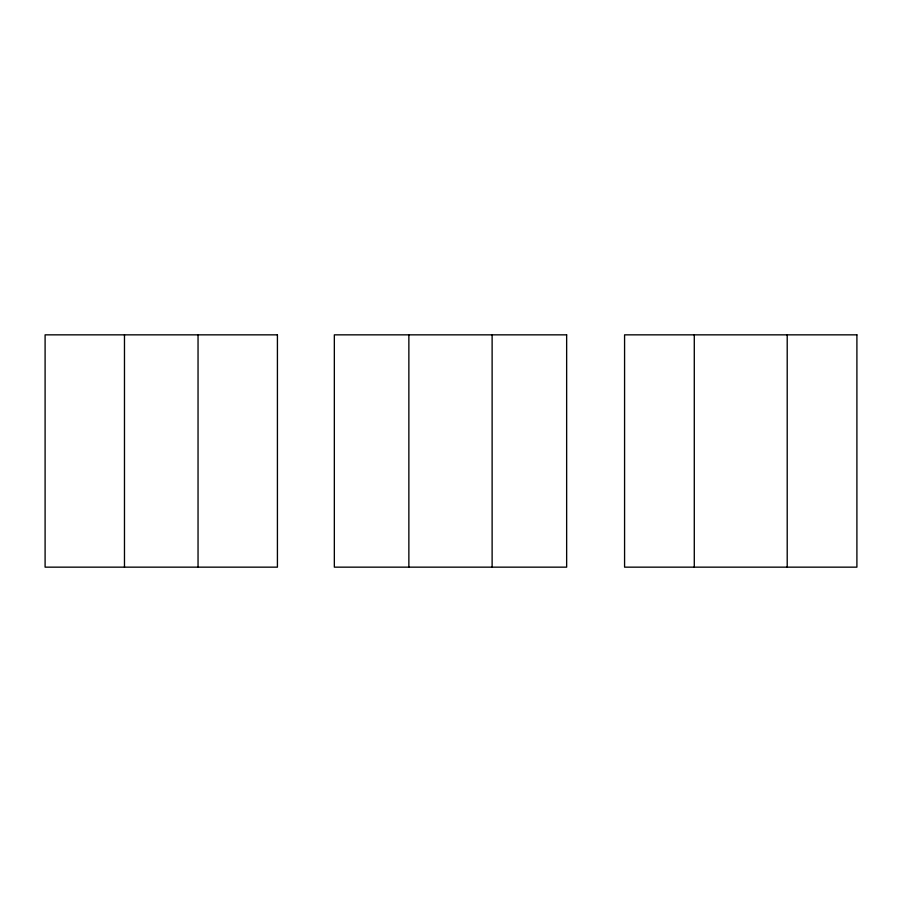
<?xml version="1.0" encoding="UTF-8"?>
<svg xmlns="http://www.w3.org/2000/svg" width="902" height="902" viewBox="0 0 902 902"><rect width="100%" height="100%" fill="white"/><g stroke="black" fill="none" stroke-linecap="round" stroke-linejoin="round"><path stroke-width="1.35" d="M787.209 334.845L787.209 567.155M694.281 334.845L694.281 567.155M492.12 334.845L492.12 567.155M408.865 334.845L408.865 567.155M198.045 334.845L198.045 567.155M124.476 334.845L124.476 567.155M277.421 334.845L45.1 334.845L45.1 567.155L277.421 567.155L277.421 334.845M566.648 334.845L334.338 334.845L334.338 567.155L566.648 567.155L566.648 334.845M856.9 334.845L624.579 334.845L624.579 567.155L856.9 567.155L856.9 334.845"/></g></svg>
